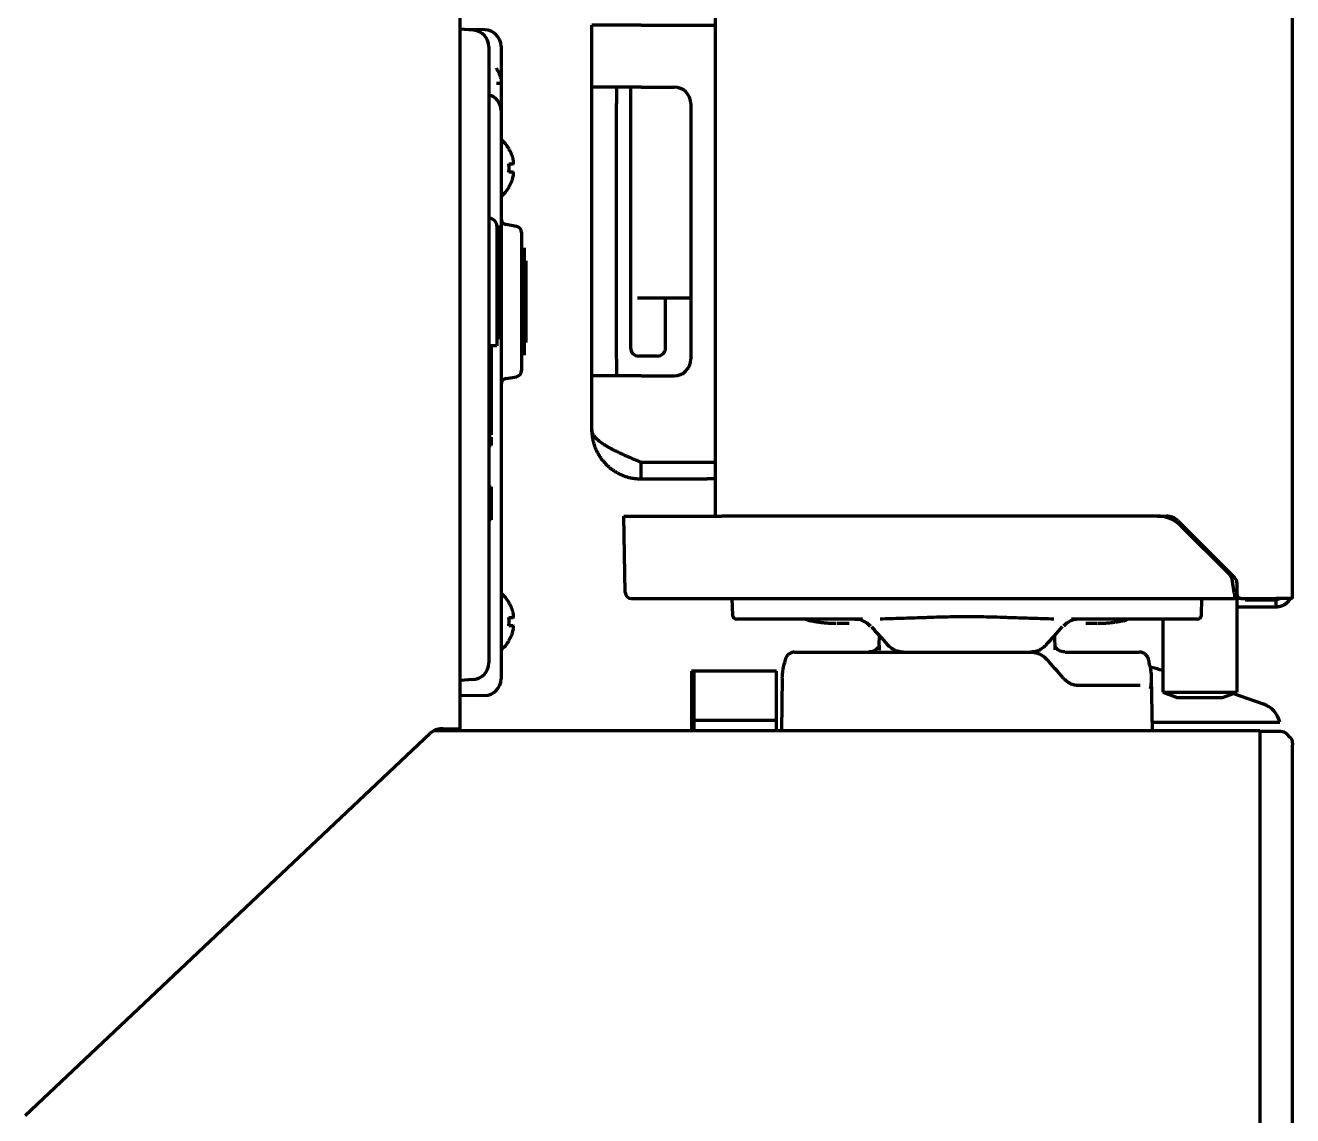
# Model space of a CAD drawing. Header units: inches. Extents: x -3077 to 7201, y 316 to 5463.
# Drawn here: x 5326.6 to 5480.3, y 2037.1 to 2169.3 of the extents above; entities that cross this region are included whole.
import ezdxf

# ---------------------------------------------------------------- set-up
doc = ezdxf.new("R2010")
doc.units = ezdxf.units.IN

msp = doc.modelspace()

# ---------------------------------------------------------------- linework, layer by layer
at = {"linetype": 'Continuous', "lineweight": 70}
for p, q in [((5379.28, 3749.16), (5379.28, 2083.96)), ((5410.28, 2109.76), (5410.28, 3747.76)), ((5480.28, 2099.76), (5480.28, 3747.76)), ((5380.95, 2168.66), (5379.28, 2168.81)), ((5382.31, 2168.7), (5379.99, 2168.74)), ((5401.28, 2169.26), (5395.28, 2169.26)), ((5395.28, 2161.76), (5395.28, 2169.26)), ((5401.28, 2169.26), (5410.28, 2169.26)), ((5382.78, 2166.67), (5382.78, 2161.69)), ((5384.28, 2166.7), (5384.28, 2161.7)), ((5382.78, 2161.69), (5382.78, 2096.93)), ((5384.28, 2161.7), (5384.28, 2158.9)), ((5395.28, 2159.76), (5395.28, 2161.76)), ((5401.28, 2161.76), (5395.28, 2161.76)), ((5398.28, 2161.76), (5398.28, 2159.76)), ((5399.98, 2161.76), (5399.98, 2130.16)), ((5401.28, 2161.76), (5405.28, 2161.76)), ((5395.28, 2128.76), (5395.28, 2159.76)), ((5398.28, 2128.76), (5398.28, 2159.76)), ((5407.28, 2159.76), (5407.28, 2128.76)), ((5384.28, 2158.9), (5384.28, 2153.9)), ((5384.28, 2153.9), (5384.28, 2095.01)), ((5385.22, 2154.26), (5385.26, 2154.26)), ((5385.26, 2149.66), (5385.22, 2149.66)), ((5383.78, 2144.89), (5383.78, 2143.89)), ((5384.08, 2144.78), (5383.78, 2144.78)), ((5384.08, 2144.03), (5384.08, 2144.78)), ((5384.08, 2144.03), (5384.08, 2133.64)), ((5386.16, 2144.87), (5384.9, 2145.09)), ((5386.78, 2144.13), (5386.78, 2127.39)), ((5383.78, 2143.89), (5383.78, 2130.39)), ((5387.08, 2142.26), (5387.08, 2139.24)), ((5387.28, 2140.71), (5387.08, 2140.71)), ((5387.28, 2140.71), (5387.28, 2130.81)), ((5387.08, 2139.24), (5387.08, 2138.77)), ((5387.08, 2138.77), (5387.08, 2132.74)), ((5401.95, 2136.16), (5400.81, 2136.16)), ((5407.28, 2136.16), (5401.95, 2136.16)), ((5404.23, 2130.16), (5404.23, 2136.16)), ((5384.08, 2133.64), (5384.08, 2131.39)), ((5387.08, 2132.74), (5387.08, 2132.27)), ((5387.08, 2132.27), (5387.08, 2129.26)), ((5383.78, 2130.39), (5382.78, 2130.39)), ((5383.08, 2130.39), (5383.08, 2128.31)), ((5383.78, 2131.39), (5384.08, 2131.39)), ((5395.28, 2126.76), (5395.28, 2128.76)), ((5398.28, 2128.76), (5398.28, 2126.76)), ((5403.23, 2129.16), (5400.98, 2129.16)), ((5382.78, 2128.31), (5383.08, 2128.31)), ((5382.78, 2128.28), (5383.08, 2128.28)), ((5383.08, 2128.31), (5383.08, 2128.28)), ((5383.08, 2128.28), (5383.08, 2126.81)), ((5382.78, 2126.81), (5383.08, 2126.81)), ((5383.08, 2125.81), (5382.78, 2125.81)), ((5383.08, 2126.81), (5383.08, 2125.81)), ((5383.08, 2125.81), (5383.08, 2124.31)), ((5384.9, 2126.42), (5386.16, 2126.65)), ((5395.28, 2120.26), (5395.28, 2126.76)), ((5401.28, 2126.76), (5395.28, 2126.76)), ((5401.28, 2126.76), (5405.28, 2126.76)), ((5383.08, 2124.31), (5382.78, 2124.31)), ((5383.08, 2124.31), (5383.08, 2121.61)), ((5383.08, 2121.61), (5383.08, 2119.61)), ((5383.08, 2119.61), (5382.78, 2119.61)), ((5383.08, 2119.31), (5382.78, 2119.31)), ((5382.78, 2118.31), (5383.08, 2118.31)), ((5383.08, 2119.31), (5383.08, 2118.31)), ((5401.28, 2114.26), (5401.28, 2116.26)), ((5410.28, 2116.26), (5401.28, 2116.26)), ((5382.78, 2113.28), (5383.08, 2113.28)), ((5383.08, 2113.28), (5383.08, 2111.81)), ((5401.28, 2114.26), (5409.28, 2114.26)), ((5410.28, 2114.26), (5409.28, 2114.26)), ((5383.08, 2111.81), (5382.78, 2111.81)), ((5383.08, 2111.81), (5383.08, 2110.81)), ((5382.78, 2110.81), (5383.08, 2110.81)), ((5383.08, 2110.81), (5383.08, 2109.31)), ((5383.08, 2109.31), (5382.78, 2109.31)), ((5399.17, 2109.76), (5399.98, 2109.76)), ((5399.34, 2100.49), (5399.17, 2109.76)), ((5399.98, 2109.76), (5407.59, 2109.76)), ((5407.59, 2109.76), (5411.05, 2109.76)), ((5463.87, 2109.76), (5411.05, 2109.76)), ((5463.87, 2109.76), (5464.95, 2109.76)), ((5466.36, 2109.17), (5473.24, 2102.3)), ((5472.56, 2102.73), (5466.7, 2108.58)), ((5473.18, 2100.49), (5472.98, 2101.88)), ((5473.53, 2100.26), (5473.53, 2101.59)), ((5400.09, 2099.76), (5400.79, 2099.76)), ((5400.79, 2099.76), (5408.33, 2099.76)), ((5408.33, 2099.76), (5411.15, 2099.76)), ((5410.41, 2099.76), (5410.41, 2099.76)), ((5411.15, 2099.76), (5473.28, 2099.76)), ((5412.28, 2099.76), (5412.35, 2097.74)), ((5412.28, 2099.76), (5412.28, 2099.57)), ((5412.29, 2099.48), (5412.28, 2099.57)), ((5469.21, 2097.74), (5469.28, 2099.76)), ((5473.18, 2100.49), (5473.28, 2099.76)), ((5474.03, 2099.76), (5473.28, 2099.76)), ((5473.53, 2088.39), (5473.53, 2099.76)), ((5474.03, 2099.76), (5478.28, 2099.76)), ((5474.53, 2099.56), (5474.53, 2099.76)), ((5478.28, 2099.56), (5474.53, 2099.56)), ((5480.28, 2099.76), (5478.28, 2099.76)), ((5478.28, 2098.76), (5478.28, 2099.56)), ((5385.22, 2099.26), (5385.26, 2099.26)), ((5473.53, 2098.76), (5478.28, 2098.76)), ((5382.78, 2096.93), (5382.78, 2091.94)), ((5418.07, 2097.26), (5412.85, 2097.26)), ((5414.48, 2097.26), (5414.48, 2097.26)), ((5428.1, 2097.26), (5418.86, 2097.26)), ((5425.04, 2096.76), (5426.5, 2096.76)), ((5462.7, 2097.26), (5453.46, 2097.26)), ((5455.18, 2096.76), (5456.52, 2096.76)), ((5468.71, 2097.26), (5463.49, 2097.26)), ((5464.53, 2097.26), (5464.53, 2088.39)), ((5384.28, 2095.01), (5384.28, 2090.01)), ((5430.12, 2095.3), (5430.1, 2094.08)), ((5451.47, 2093.53), (5451.44, 2095.3)), ((5385.26, 2094.66), (5385.22, 2094.66)), ((5419.86, 2093.26), (5448.52, 2093.26)), ((5452.7, 2093.26), (5461.7, 2093.26)), ((5407.68, 2090.96), (5407.38, 2090.96)), ((5407.38, 2090.96), (5407.38, 2083.76)), ((5407.68, 2090.96), (5407.68, 2084.96)), ((5417.68, 2090.96), (5407.68, 2090.96)), ((5417.68, 2084.96), (5417.68, 2090.96)), ((5380.95, 2089.95), (5379.28, 2089.81)), ((5418.39, 2090.12), (5418.28, 2083.76)), ((5454.17, 2089.26), (5461.77, 2089.26)), ((5463.28, 2083.76), (5463.17, 2090.12)), ((5382.31, 2088.01), (5379.28, 2087.96)), ((5464.53, 2088.39), (5466.28, 2087.76)), ((5464.53, 2088.39), (5473.53, 2088.39)), ((5466.28, 2087.76), (5469.03, 2087.76)), ((5469.03, 2087.76), (5471.78, 2087.76)), ((5471.78, 2087.76), (5473.53, 2088.39)), ((5476.75, 2086.95), (5473.04, 2088.22)), ((5407.68, 2084.96), (5407.68, 2083.76)), ((5417.68, 2084.96), (5407.68, 2084.96)), ((5417.68, 2083.76), (5417.68, 2084.96)), ((5463.26, 2084.76), (5477.67, 2084.76)), ((5326.59, 2037.05), (5375.7, 2083.41)), ((5376.2, 2083.76), (5476.28, 2083.76)), ((5377.28, 2083.96), (5377.07, 2083.96)), ((5377.28, 2083.96), (5377.28, 2083.76)), ((5377.28, 2083.96), (5379.28, 2083.96)), ((5470.78, 2083.76), (5470.78, 2083.76)), ((5470.78, 2083.76), (5470.78, 2083.76)), ((5476.28, 2083.76), (5476.28, 2081.96)), ((5478.86, 2083.63), (5476.28, 2083.63)), ((5479.99, 2082.92), (5479.57, 2083.34)), ((5476.28, 2081.96), (5476.28, 2035.56)), ((5480.28, 2082.22), (5480.28, 2082.03)), ((5480.28, 2035.48), (5480.28, 2082.03))]:
    msp.add_line(p, q, dxfattribs=at)
for centre, radius, start, end in [((5380.78, 2166.67), 2, 0, 85), ((5382.28, 2166.7), 2, 0, 89), ((5382.28, 2158.9), 2, 0, 75.8419), ((5405.28, 2159.76), 2, 0, 90), ((5381.16, 2151.76), 4.8, 31.5837, 49.4583), ((5381.48, 2151.96), 3.78, 0.0035, 7.6041), ((5381.48, 2151.96), 3.78, 352.3959, 359.9965), ((5381.16, 2152.15), 4.8, 310.5417, 328.4186), ((5382.78, 2144.89), 1, 0, 90), ((5385.03, 2145.83), 0.75, 180, 260), ((5386.03, 2144.13), 0.75, 0, 80), ((5400.98, 2130.16), 1, 180, 270), ((5403.23, 2130.16), 1, 270, 0), ((5405.28, 2128.76), 2, 270, 0), ((5386.03, 2127.39), 0.75, 280, 0), ((5385.03, 2125.69), 0.75, 100, 180), ((5463.87, 2105.76), 4, 45, 90), ((5464.95, 2107.76), 2, 45, 90), ((5471.5, 2101.67), 1.5, 8, 45), ((5472.53, 2101.59), 1, 0, 45), ((5381.16, 2096.76), 4.8, 31.5837, 49.4583), ((5400.09, 2100.51), 0.75, 181, 270), ((5474.03, 2100.26), 0.5, 180, 270), ((5381.48, 2096.96), 3.78, 0.0035, 7.6041), ((5381.48, 2096.96), 3.78, 352.3959, 359.9965), ((5412.85, 2097.76), 0.5, 182, 270), ((5421.81, 2098.09), 1, 236.5061, 260), ((5459.75, 2098.09), 1, 280, 303.4939), ((5468.71, 2097.76), 0.5, 270, 358), ((5381.16, 2097.15), 4.8, 310.5417, 328.4186), ((5380.78, 2091.94), 2, 275, 0), ((5454.13, 2052.41), 40, 74.9377, 76.9284), ((5382.28, 2090.01), 2, 271, 0), ((5475.78, 2084.11), 3, 12.4208, 71.1364), ((5377.07, 2081.96), 2, 90, 133.35), ((5377.28, 2085.76), 2, 270, 295.8394), ((5478.86, 2082.63), 1, 45, 90), ((5479.28, 2082.22), 1, 0, 45)]:
    msp.add_arc(centre, radius, start, end, dxfattribs=at)
for centre, major_axis, ratio, start_param, end_param in [((5427.18, 2094.76), (0, -2.5), 0.999999, 2.277122, 3.141536), ((5427.18, 2094.76), (0, -2.5), 1, 2.278375, 2.380254), ((5440.17, 2095.96), (-20.53, 20.53), 0.267949, 1.289503, 1.395147), ((5450.77, 2095.96), (32.09, -27.79), 0.353553, 4.31099, 4.345468), ((5441.39, 2095.96), (20.53, 20.53), 0.267949, 4.888038, 4.993682), ((5454.37, 2094.76), (0, 2.5), 1, 0.000038, 0.863047), ((5419.67, 2091.99), (-0.961, 0.275), 0.857313, 0.005538, 0.30176), ((5441.71, 2090.18), (-20.67, 20.67), 0.267914, 4.448733, 4.553711), ((5461.88, 2091.99), (-0.961, -0.275), 0.857313, 2.839833, 3.140084)]:
    msp.add_ellipse(centre, major_axis=major_axis, ratio=ratio, start_param=start_param, end_param=end_param, dxfattribs=at)
for points, degree in [([(5384.27, 2162.76), (5384.26, 2162.81), (5384.23, 2162.92), (5384.18, 2163.08), (5384.12, 2163.24), (5384.06, 2163.39), (5384, 2163.55), (5383.92, 2163.7), (5383.83, 2163.87), (5383.76, 2163.99), (5383.72, 2164.06)], 3), ([(5385.77, 2152.96), (5385.76, 2153.01), (5385.73, 2153.12), (5385.68, 2153.28), (5385.62, 2153.44), (5385.56, 2153.59), (5385.5, 2153.75), (5385.42, 2153.9), (5385.33, 2154.07), (5385.26, 2154.19), (5385.22, 2154.26)], 3), ([(5385.77, 2152.46), (5385.78, 2152.48), (5385.78, 2152.53), (5385.79, 2152.6), (5385.79, 2152.67), (5385.79, 2152.74), (5385.79, 2152.81), (5385.78, 2152.88), (5385.78, 2152.93), (5385.77, 2152.96)], 3), ([(5385.77, 2151.46), (5385.76, 2151.46), (5385.73, 2151.46), (5385.68, 2151.46), (5385.62, 2151.46), (5385.56, 2151.46), (5385.5, 2151.46), (5385.42, 2151.46), (5385.33, 2151.46), (5385.26, 2151.46), (5385.22, 2151.46)], 3), ([(5385.77, 2150.96), (5385.78, 2150.98), (5385.78, 2151.03), (5385.79, 2151.11), (5385.79, 2151.18), (5385.79, 2151.25), (5385.79, 2151.32), (5385.78, 2151.39), (5385.78, 2151.43), (5385.77, 2151.46)], 3), ([(5387.08, 2131.2), (5387.18, 2131.01), (5387.27, 2130.81)], 2), ([(5395.28, 2120.26), (5395.28, 2120.12), (5395.29, 2119.85), (5395.33, 2119.44), (5395.4, 2119.03), (5395.5, 2118.64), (5395.62, 2118.25), (5395.77, 2117.86), (5395.95, 2117.49), (5396.15, 2117.14), (5396.37, 2116.79), (5396.62, 2116.47), (5396.89, 2116.16), (5397.18, 2115.87), (5397.49, 2115.6), (5397.82, 2115.35), (5398.16, 2115.13), (5398.52, 2114.92), (5398.89, 2114.75), (5399.27, 2114.6), (5399.66, 2114.47), (5400.06, 2114.38), (5400.46, 2114.31), (5400.87, 2114.27), (5401.14, 2114.26), (5401.28, 2114.26)], 3), ([(5401.28, 2116.26), (5401.14, 2116.32), (5400.85, 2116.44), (5400.42, 2116.62), (5400, 2116.8), (5399.59, 2116.98), (5399.18, 2117.16), (5398.79, 2117.35), (5398.4, 2117.53), (5398.03, 2117.71), (5397.68, 2117.89), (5397.35, 2118.07), (5397.03, 2118.26), (5396.74, 2118.44), (5396.47, 2118.62), (5396.23, 2118.8), (5396.01, 2118.98), (5395.82, 2119.16), (5395.65, 2119.35), (5395.52, 2119.53), (5395.41, 2119.71), (5395.34, 2119.89), (5395.29, 2120.07), (5395.28, 2120.2), (5395.28, 2120.26)], 3), ([(5385.77, 2097.96), (5385.76, 2098.01), (5385.73, 2098.12), (5385.68, 2098.28), (5385.62, 2098.44), (5385.56, 2098.59), (5385.5, 2098.75), (5385.42, 2098.9), (5385.33, 2099.07), (5385.26, 2099.19), (5385.22, 2099.26)], 3), ([(5385.77, 2097.46), (5385.78, 2097.48), (5385.78, 2097.53), (5385.79, 2097.6), (5385.79, 2097.67), (5385.79, 2097.74), (5385.79, 2097.81), (5385.78, 2097.88), (5385.78, 2097.93), (5385.77, 2097.96)], 3), ([(5385.77, 2096.46), (5385.76, 2096.46), (5385.73, 2096.46), (5385.68, 2096.46), (5385.62, 2096.46), (5385.56, 2096.46), (5385.5, 2096.46), (5385.42, 2096.46), (5385.33, 2096.46), (5385.26, 2096.46), (5385.22, 2096.46)], 3), ([(5385.77, 2095.96), (5385.78, 2095.98), (5385.78, 2096.03), (5385.79, 2096.11), (5385.79, 2096.18), (5385.79, 2096.25), (5385.79, 2096.32), (5385.78, 2096.39), (5385.78, 2096.43), (5385.77, 2096.46)], 3), ([(5418.46, 2097.26), (5418.4, 2097.26), (5418.27, 2097.26), (5418.14, 2097.26), (5418.07, 2097.26)], 3), ([(5430.18, 2093.51), (5430.17, 2094.08)], 1)]:
    msp.add_open_spline(points, degree=degree, dxfattribs=at)
for points, knots in [([(5383.72, 2162.26), (5383.85, 2162.26), (5383.96, 2162.26), (5384.09, 2162.26), (5384.14, 2162.26), (5384.21, 2162.26), (5384.25, 2162.26), (5384.27, 2162.26)], [0, 0, 0, 0, 0.5, 0.5, 0.75, 0.75, 1, 1, 1, 1]), ([(5385.22, 2152.46), (5385.35, 2152.46), (5385.46, 2152.46), (5385.59, 2152.46), (5385.64, 2152.46), (5385.71, 2152.46), (5385.75, 2152.46), (5385.77, 2152.46)], [0, 0, 0, 0, 0.5, 0.5, 0.75, 0.75, 1, 1, 1, 1]), ([(5385.22, 2149.66), (5385.35, 2149.86), (5385.46, 2150.07), (5385.59, 2150.39), (5385.64, 2150.5), (5385.71, 2150.73), (5385.75, 2150.84), (5385.77, 2150.96)], [0, 0, 0, 0, 0.5, 0.5, 0.75, 0.75, 1, 1, 1, 1]), ([(5386.87, 2140.48), (5386.91, 2140.33), (5386.95, 2140.18), (5386.98, 2140), (5386.99, 2139.96), (5387, 2139.9), (5387.01, 2139.87), (5387.03, 2139.77), (5387.04, 2139.7), (5387.06, 2139.5), (5387.07, 2139.37), (5387.08, 2139.24)], [0, 0, 0, 0, 0.367214, 0.367214, 0.446312, 0.446312, 0.52541, 0.52541, 0.683607, 0.683607, 1, 1, 1, 1]), ([(5387.08, 2138.77), (5387.07, 2138.51), (5387.03, 2138.25), (5386.95, 2137.84), (5386.91, 2137.7), (5386.87, 2137.55)], [0, 0, 0, 0, 0.639156, 0.639156, 1, 1, 1, 1]), ([(5386.87, 2133.98), (5386.91, 2133.83), (5386.95, 2133.68), (5386.98, 2133.5), (5386.99, 2133.46), (5387, 2133.4), (5387.01, 2133.37), (5387.03, 2133.27), (5387.04, 2133.2), (5387.06, 2133), (5387.07, 2132.87), (5387.08, 2132.74)], [0, 0, 0, 0, 0.367214, 0.367214, 0.446312, 0.446312, 0.52541, 0.52541, 0.683607, 0.683607, 1, 1, 1, 1]), ([(5387.28, 2130.81), (5387.27, 2130.81), (5387.26, 2130.83), (5387.25, 2130.89), (5387.25, 2130.91), (5387.24, 2130.95), (5387.24, 2130.96), (5387.24, 2130.98), (5387.23, 2131), (5387.23, 2131.03), (5387.22, 2131.09), (5387.22, 2131.13), (5387.21, 2131.23), (5387.21, 2131.29), (5387.2, 2131.4), (5387.2, 2131.47), (5387.19, 2131.55), (5387.19, 2131.57), (5387.19, 2131.61), (5387.19, 2131.62), (5387.18, 2131.68), (5387.18, 2131.72), (5387.17, 2131.91), (5387.16, 2132.07), (5387.15, 2132.35), (5387.15, 2132.44), (5387.14, 2132.59), (5387.14, 2132.64), (5387.13, 2132.74), (5387.13, 2132.8), (5387.12, 2133.06), (5387.11, 2133.28), (5387.1, 2133.74), (5387.09, 2133.98), (5387.08, 2134.23)], [0, 0, 0, 0, 0.125, 0.125, 0.1875, 0.1875, 0.203125, 0.203125, 0.21875, 0.25, 0.25, 0.3125, 0.3125, 0.375, 0.375, 0.4375, 0.4375, 0.453125, 0.453125, 0.46875, 0.46875, 0.5, 0.5, 0.625, 0.625, 0.6875, 0.6875, 0.71875, 0.71875, 0.75, 0.75, 0.875, 0.875, 1, 1, 1, 1]), ([(5387.08, 2132.27), (5387.07, 2132.01), (5387.03, 2131.75), (5386.95, 2131.34), (5386.91, 2131.2), (5386.87, 2131.05)], [0, 0, 0, 0, 0.639156, 0.639156, 1, 1, 1, 1]), ([(5478.79, 2099.75), (5478.76, 2099.74), (5478.7, 2099.72), (5478.6, 2099.68), (5478.5, 2099.64), (5478.39, 2099.6), (5478.32, 2099.57), (5478.28, 2099.56)], [0, 0, 0, 0, 0.163262, 0.372446, 0.581631, 0.790815, 1, 1, 1, 1]), ([(5478.28, 2098.76), (5478.31, 2098.76), (5478.38, 2098.76), (5478.49, 2098.77), (5478.59, 2098.78), (5478.69, 2098.8), (5478.8, 2098.82), (5478.9, 2098.85), (5479, 2098.89), (5479.09, 2098.93), (5479.19, 2098.97), (5479.28, 2099.02), (5479.37, 2099.08), (5479.46, 2099.14), (5479.54, 2099.2), (5479.62, 2099.27), (5479.69, 2099.34), (5479.77, 2099.42), (5479.83, 2099.5), (5479.9, 2099.58), (5479.95, 2099.65), (5479.98, 2099.7), (5479.99, 2099.72)], [0, 0, 0, 0, 0.051154, 0.102308, 0.153462, 0.204617, 0.255771, 0.306925, 0.358079, 0.409233, 0.460387, 0.511542, 0.562696, 0.61385, 0.665004, 0.716158, 0.767312, 0.818467, 0.869621, 0.920775, 0.971929, 1, 1, 1, 1]), ([(5385.22, 2097.46), (5385.35, 2097.46), (5385.46, 2097.46), (5385.59, 2097.46), (5385.64, 2097.46), (5385.71, 2097.46), (5385.75, 2097.46), (5385.77, 2097.46)], [0, 0, 0, 0, 0.5, 0.5, 0.75, 0.75, 1, 1, 1, 1]), ([(5418.86, 2097.26), (5418.79, 2097.26), (5418.72, 2097.26), (5418.59, 2097.26), (5418.52, 2097.26), (5418.46, 2097.26)], [0, 0, 0, 0, 0.5, 0.5, 1, 1, 1, 1]), ([(5421.63, 2097.1), (5421.64, 2097.1), (5421.64, 2097.1), (5421.65, 2097.1), (5421.65, 2097.1), (5421.67, 2097.1), (5421.67, 2097.1), (5421.71, 2097.09), (5421.75, 2097.08), (5421.83, 2097.07), (5421.84, 2097.07), (5421.87, 2097.06), (5421.89, 2097.06), (5421.95, 2097.05), (5421.98, 2097.04), (5422.11, 2097.02), (5422.21, 2097), (5422.32, 2096.98)], [0, 0, 0, 0, 0.11692, 0.11692, 0.179997, 0.179997, 0.243074, 0.243074, 0.495383, 0.495383, 0.55846, 0.55846, 0.621537, 0.621537, 0.747691, 0.747691, 1, 1, 1, 1]), ([(5422.32, 2096.98), (5422.4, 2096.97), (5422.48, 2096.96), (5422.66, 2096.93), (5422.75, 2096.91), (5422.94, 2096.89), (5423.04, 2096.87), (5423.19, 2096.86), (5423.25, 2096.85), (5423.33, 2096.84), (5423.36, 2096.84), (5423.41, 2096.83), (5423.55, 2096.82), (5423.81, 2096.8), (5424.05, 2096.78), (5424.23, 2096.77), (5424.29, 2096.77), (5424.38, 2096.77), (5424.42, 2096.76), (5424.48, 2096.76), (5424.64, 2096.76), (5424.8, 2096.76), (5424.93, 2096.76)], [0, 0, 0, 0, 0.125, 0.125, 0.25, 0.25, 0.375, 0.375, 0.4375, 0.4375, 0.46875, 0.46875, 0.5, 0.625, 0.75, 0.75, 0.8125, 0.8125, 0.84375, 0.84375, 0.875, 1, 1, 1, 1]), ([(5427.19, 2097.26), (5427.18, 2097.26), (5427.18, 2097.26), (5427.19, 2097.26), (5427.2, 2097.26), (5427.24, 2097.26), (5427.27, 2097.26), (5427.31, 2097.26), (5427.33, 2097.26), (5427.36, 2097.26), (5427.38, 2097.26), (5427.44, 2097.26), (5427.49, 2097.26), (5427.59, 2097.26), (5427.64, 2097.26), (5427.82, 2097.26), (5427.95, 2097.26), (5428.1, 2097.26)], [0, 0, 0, 0, 0.125, 0.125, 0.25, 0.25, 0.375, 0.375, 0.4375, 0.4375, 0.5, 0.5, 0.625, 0.625, 0.75, 0.75, 1, 1, 1, 1]), ([(5428.88, 2096.61), (5428.88, 2096.61), (5428.89, 2096.6), (5428.94, 2096.54), (5429, 2096.48), (5429.05, 2096.42)], [0, 0, 0, 0, 0.045004, 0.045004, 1, 1, 1, 1]), ([(5430.26, 2097.3), (5431.12, 2097.32), (5431.99, 2097.35), (5433.3, 2097.39), (5433.74, 2097.4), (5434.61, 2097.43), (5435.05, 2097.45), (5435.71, 2097.47), (5435.93, 2097.48), (5436.37, 2097.49), (5436.59, 2097.5), (5437.25, 2097.52), (5437.69, 2097.53), (5438.57, 2097.56), (5439.01, 2097.57), (5439.68, 2097.58), (5439.9, 2097.58), (5440.34, 2097.58), (5440.56, 2097.59), (5441.22, 2097.59), (5441.67, 2097.58), (5442.55, 2097.57), (5442.99, 2097.56), (5443.87, 2097.53), (5444.31, 2097.52), (5444.97, 2097.5), (5445.19, 2097.49), (5445.63, 2097.48), (5445.85, 2097.47), (5446.95, 2097.43), (5447.83, 2097.4), (5449.57, 2097.35), (5450.43, 2097.32), (5451.3, 2097.3)], [0, 0, 0, 0, 0.125, 0.125, 0.1875, 0.1875, 0.25, 0.25, 0.28125, 0.28125, 0.3125, 0.3125, 0.375, 0.375, 0.4375, 0.4375, 0.46875, 0.46875, 0.5, 0.5, 0.5625, 0.5625, 0.625, 0.625, 0.6875, 0.6875, 0.71875, 0.71875, 0.75, 0.75, 0.875, 0.875, 1, 1, 1, 1]), ([(5453.46, 2097.26), (5453.5, 2097.26), (5453.53, 2097.26), (5453.6, 2097.26), (5453.64, 2097.26), (5453.74, 2097.26), (5453.8, 2097.26), (5453.91, 2097.26), (5453.97, 2097.26), (5454.05, 2097.26), (5454.07, 2097.26), (5454.1, 2097.26)], [0, 0, 0, 0, 0.14085, 0.14085, 0.2817, 0.2817, 0.5634, 0.5634, 0.8451, 0.8451, 1, 1, 1, 1]), ([(5456.63, 2096.76), (5456.7, 2096.76), (5456.76, 2096.76), (5456.89, 2096.76), (5456.95, 2096.76), (5457.14, 2096.76), (5457.39, 2096.77), (5457.63, 2096.79), (5457.8, 2096.8), (5457.86, 2096.81), (5457.95, 2096.81), (5457.98, 2096.82), (5458.03, 2096.82), (5458.17, 2096.83), (5458.42, 2096.86), (5458.62, 2096.89), (5458.76, 2096.91), (5458.83, 2096.92), (5458.9, 2096.93), (5458.94, 2096.94), (5458.97, 2096.94), (5459.08, 2096.96), (5459.16, 2096.97), (5459.24, 2096.98)], [0, 0, 0, 0, 0.0625, 0.0625, 0.125, 0.125, 0.25, 0.375, 0.375, 0.4375, 0.4375, 0.46875, 0.46875, 0.5, 0.625, 0.75, 0.75, 0.8125, 0.84375, 0.84375, 0.875, 0.875, 1, 1, 1, 1]), ([(5459.24, 2096.98), (5459.35, 2097), (5459.54, 2097.04), (5459.69, 2097.06), (5459.76, 2097.08), (5459.77, 2097.08), (5459.8, 2097.08), (5459.81, 2097.09), (5459.85, 2097.09), (5459.88, 2097.1), (5459.9, 2097.1), (5459.92, 2097.1), (5459.92, 2097.1), (5459.92, 2097.1), (5459.92, 2097.1), (5459.92, 2097.1)], [0, 0, 0, 0, 0.251715, 0.50343, 0.50343, 0.566359, 0.566359, 0.629288, 0.629288, 0.755145, 0.881003, 0.881003, 0.943932, 0.943932, 1, 1, 1, 1]), ([(5463.1, 2097.26), (5463.04, 2097.26), (5462.97, 2097.26), (5462.83, 2097.26), (5462.77, 2097.26), (5462.7, 2097.26)], [0, 0, 0, 0, 0.5, 0.5, 1, 1, 1, 1]), ([(5463.49, 2097.26), (5463.45, 2097.26), (5463.42, 2097.26), (5463.35, 2097.26), (5463.32, 2097.26), (5463.22, 2097.26), (5463.16, 2097.26), (5463.1, 2097.26)], [0, 0, 0, 0, 0.25, 0.25, 0.5, 0.5, 1, 1, 1, 1]), ([(5385.22, 2094.66), (5385.35, 2094.86), (5385.46, 2095.07), (5385.59, 2095.39), (5385.64, 2095.5), (5385.71, 2095.73), (5385.75, 2095.84), (5385.77, 2095.96)], [0, 0, 0, 0, 0.5, 0.5, 0.75, 0.75, 1, 1, 1, 1]), ([(5419.84, 2093.24), (5419.79, 2093.24), (5419.59, 2093.25), (5419.29, 2093.12), (5419.01, 2092.89), (5418.83, 2092.6), (5418.74, 2092.41), (5418.72, 2092.27), (5418.72, 2092.26)], [0, 0, 0, 0, 0.093232, 0.324501, 0.52409, 0.722083, 0.962761, 1, 1, 1, 1]), ([(5430.16, 2094.07), (5430.17, 2094.07), (5430.17, 2094.09), (5430.1, 2093.91), (5429.78, 2093.53), (5429.25, 2093.27), (5428.98, 2093.27), (5428.88, 2093.29)], [0, 0, 0, 0, 0.056296, 0.267068, 0.523221, 0.827781, 1, 1, 1, 1]), ([(5433.09, 2093.26), (5433, 2093.26), (5432.91, 2093.26), (5432.73, 2093.28), (5432.55, 2093.31), (5432.38, 2093.36), (5432.25, 2093.4), (5432.21, 2093.41), (5432.13, 2093.45), (5432.08, 2093.46), (5431.96, 2093.52), (5431.88, 2093.56), (5431.76, 2093.63), (5431.72, 2093.66), (5431.67, 2093.69), (5431.65, 2093.71), (5431.61, 2093.73), (5431.52, 2093.8), (5431.36, 2093.93), (5431.23, 2094.06), (5431.16, 2094.13)], [0, 0, 0, 0, 0.125, 0.125, 0.25, 0.375, 0.375, 0.4375, 0.4375, 0.5, 0.5, 0.625, 0.625, 0.6875, 0.6875, 0.71875, 0.71875, 0.75, 0.875, 1, 1, 1, 1]), ([(5450.39, 2094.13), (5450.33, 2094.06), (5450.27, 2094), (5450.13, 2093.87), (5449.99, 2093.76), (5449.84, 2093.66), (5449.74, 2093.6), (5449.72, 2093.59), (5449.68, 2093.57), (5449.66, 2093.56), (5449.6, 2093.52), (5449.56, 2093.5), (5449.44, 2093.45), (5449.35, 2093.41), (5449.22, 2093.37), (5449.18, 2093.36), (5449.09, 2093.33), (5449.05, 2093.32), (5448.92, 2093.29), (5448.74, 2093.27), (5448.56, 2093.26), (5448.47, 2093.26)], [0, 0, 0, 0, 0.125, 0.125, 0.25, 0.375, 0.375, 0.40625, 0.40625, 0.4375, 0.4375, 0.5, 0.5, 0.625, 0.625, 0.6875, 0.6875, 0.75, 0.75, 0.875, 1, 1, 1, 1]), ([(5448.52, 2093.26), (5448.61, 2093.26), (5448.7, 2093.25), (5448.88, 2093.23), (5449.06, 2093.2), (5449.23, 2093.16), (5449.36, 2093.11), (5449.4, 2093.1), (5449.48, 2093.07), (5449.53, 2093.05), (5449.65, 2092.99), (5449.73, 2092.95), (5449.85, 2092.88), (5449.89, 2092.86), (5449.94, 2092.82), (5449.96, 2092.8), (5450, 2092.78), (5450.09, 2092.71), (5450.25, 2092.58), (5450.39, 2092.45), (5450.45, 2092.38)], [0, 0, 0, 0, 0.125, 0.125, 0.25, 0.375, 0.375, 0.4375, 0.4375, 0.5, 0.5, 0.625, 0.625, 0.6875, 0.6875, 0.71875, 0.71875, 0.75, 0.875, 1, 1, 1, 1]), ([(5452.66, 2093.28), (5452.53, 2093.27), (5452.19, 2093.3), (5451.64, 2093.65), (5451.47, 2093.92), (5451.43, 2093.99)], [0, 0, 0, 0, 0.255554, 0.71196, 1, 1, 1, 1]), ([(5462.83, 2092.26), (5462.81, 2092.35), (5462.75, 2092.56), (5462.56, 2092.87), (5462.24, 2093.14), (5461.92, 2093.26), (5461.74, 2093.24), (5461.7, 2093.24)], [0, 0, 0, 0, 0.214365, 0.467238, 0.69838, 0.931216, 1, 1, 1, 1]), ([(5418.39, 2090.12), (5418.39, 2090.22), (5418.4, 2090.31), (5418.41, 2090.54), (5418.42, 2090.68), (5418.45, 2090.94), (5418.47, 2091.08), (5418.54, 2091.48), (5418.61, 2091.74), (5418.69, 2092.01)], [0, 0, 0, 0, 0.153932, 0.153932, 0.365449, 0.365449, 0.576966, 0.576966, 1, 1, 1, 1]), ([(5463.06, 2088.81), (5463.11, 2089.08), (5463.14, 2089.34), (5463.17, 2089.88), (5463.17, 2090.14), (5463.15, 2090.54), (5463.14, 2090.68), (5463.1, 2090.94), (5463.09, 2091.08), (5463.01, 2091.48), (5462.95, 2091.74), (5462.87, 2092.01)], [0, 0, 0, 0, 0.25, 0.25, 0.5, 0.5, 0.625, 0.625, 0.75, 0.75, 1, 1, 1, 1]), ([(5452.45, 2090.13), (5452.51, 2090.06), (5452.64, 2089.93), (5452.84, 2089.76), (5452.98, 2089.66), (5453.07, 2089.6), (5453.08, 2089.59), (5453.12, 2089.56), (5453.14, 2089.55), (5453.2, 2089.52), (5453.23, 2089.5), (5453.34, 2089.45), (5453.42, 2089.41), (5453.53, 2089.37), (5453.59, 2089.35), (5453.65, 2089.33), (5453.68, 2089.32), (5453.7, 2089.32), (5453.8, 2089.29), (5453.95, 2089.27), (5454.1, 2089.26), (5454.17, 2089.26)], [0, 0, 0, 0, 0.125, 0.25, 0.375, 0.375, 0.40625, 0.40625, 0.4375, 0.4375, 0.5, 0.5, 0.625, 0.625, 0.6875, 0.71875, 0.71875, 0.75, 0.75, 0.875, 1, 1, 1, 1]), ([(5477.67, 2084.76), (5477.74, 2084.76), (5477.81, 2084.76), (5477.9, 2084.76), (5477.94, 2084.76), (5477.98, 2084.76), (5478, 2084.76), (5478.03, 2084.76), (5478.05, 2084.76), (5478.13, 2084.76), (5478.19, 2084.76), (5478.27, 2084.76), (5478.3, 2084.76), (5478.34, 2084.76), (5478.35, 2084.76), (5478.38, 2084.76), (5478.39, 2084.76), (5478.45, 2084.76), (5478.49, 2084.76), (5478.54, 2084.76), (5478.55, 2084.76), (5478.57, 2084.76), (5478.57, 2084.76), (5478.6, 2084.76), (5478.61, 2084.76), (5478.65, 2084.76), (5478.67, 2084.76), (5478.69, 2084.76), (5478.69, 2084.76), (5478.7, 2084.76), (5478.7, 2084.76), (5478.71, 2084.76), (5478.71, 2084.76), (5478.71, 2084.76)], [0, 0, 0, 0, 0.12555, 0.12555, 0.188325, 0.188325, 0.219713, 0.219713, 0.251101, 0.251101, 0.376651, 0.376651, 0.439426, 0.439426, 0.470814, 0.470814, 0.502201, 0.502201, 0.627752, 0.627752, 0.659139, 0.659139, 0.690527, 0.690527, 0.753302, 0.753302, 0.878852, 0.878852, 0.91024, 0.91024, 0.941627, 0.941627, 1, 1, 1, 1])]:
    msp.add_open_spline(points, degree=3, knots=knots, dxfattribs=at)

doc.saveas('drawing.dxf')
